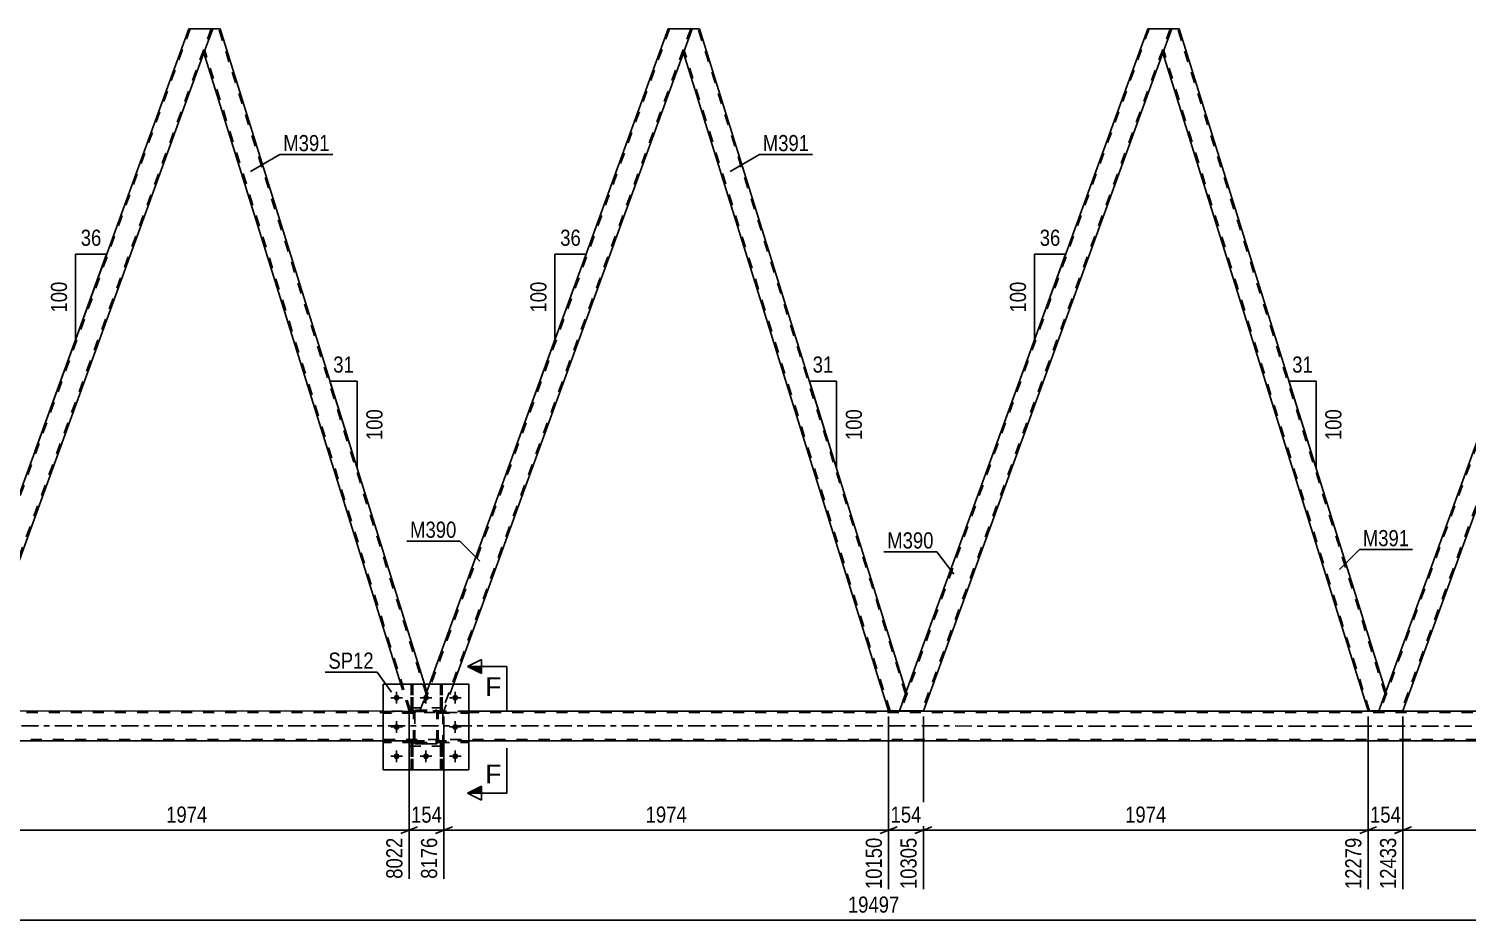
# Model space of a CAD drawing. Header units: millimetres. Extents: x 0 to 841, y 0 to 594.
# Drawn here: x 273.4 to 528.8, y 305.6 to 463.9 of the extents above; entities that cross this region are included whole.
import ezdxf

# ---------------------------------------------------------------- set-up
doc = ezdxf.new("R2010")
doc.units = ezdxf.units.MM
doc.linetypes.add('DXK_LINE_DOT2', pattern=[3.9198, 1.9599, -1.9599])
doc.linetypes.add('DXK_LINE_DOT3', pattern=[5.9187, 2.979, -0.9799, 0.9799, -0.9799])
doc.styles.add('Arial', font='arial.ttf', dxfattribs={"height": 0.2})
doc.styles.add('Arial Narrow', font='ARIALN.TTF', dxfattribs={"height": 0.2})

# ---------------------------------------------------------------- blocks, each defined once
blk = doc.blocks.new('Bolt-232924665-2335 - 2333')
at = {"color": 1, "linetype": 'Continuous'}
for p, q in [((337.72, 345.09), (338.41, 345.09)), ((338.76, 346.13), (338.76, 345.43)), ((339.8, 345.09), (339.11, 345.09)), ((342.92, 345.09), (343.61, 345.09)), ((343.96, 346.13), (343.96, 345.43)), ((345, 345.09), (344.31, 345.09)), ((348.12, 345.09), (348.81, 345.09)), ((349.16, 346.13), (349.16, 345.43)), ((350.2, 345.09), (349.51, 345.09)), ((338.76, 344.05), (338.76, 344.74)), ((343.96, 344.05), (343.96, 344.74)), ((349.16, 344.05), (349.16, 344.74)), ((337.72, 339.89), (338.41, 339.89)), ((338.76, 340.93), (338.76, 340.23)), ((339.8, 339.89), (339.11, 339.89)), ((348.12, 339.89), (348.81, 339.89)), ((349.16, 340.93), (349.16, 340.23)), ((350.2, 339.89), (349.51, 339.89)), ((338.76, 338.85), (338.76, 339.54)), ((349.16, 338.85), (349.16, 339.54)), ((337.72, 334.69), (338.41, 334.69)), ((338.76, 335.73), (338.76, 335.03)), ((339.8, 334.69), (339.11, 334.69)), ((342.92, 334.69), (343.61, 334.69)), ((343.96, 335.73), (343.96, 335.03)), ((345, 334.69), (344.31, 334.69)), ((348.12, 334.69), (348.81, 334.69)), ((349.16, 335.73), (349.16, 335.03)), ((350.2, 334.69), (349.51, 334.69)), ((338.76, 333.65), (338.76, 334.34)), ((343.96, 333.65), (343.96, 334.34)), ((349.16, 333.65), (349.16, 334.34))]:
    blk.add_line(p, q, dxfattribs=at)
blk = doc.blocks.new('Part-232924665-2465 - 2333')
at = {"color": 7, "linetype": 'DXK_LINE_DOT2'}
for p, q in [((302.1, 463.88), (258.01, 342.76)), ((305.84, 463.88), (261.76, 342.76)), ((306.1, 463.88), (304.55, 459.63)), ((258.98, 346.13), (257.76, 342.76))]:
    blk.add_line(p, q, dxfattribs=at)
at = {"color": 2, "linetype": 'Continuous'}
for p, q in [((301.84, 463.88), (258.98, 346.13)), ((301.84, 463.88), (306.1, 463.88)), ((304.55, 459.63), (262.01, 342.76)), ((261.97, 342.76), (257.76, 342.76)), ((262.01, 342.76), (261.97, 342.76))]:
    blk.add_line(p, q, dxfattribs=at)
blk = doc.blocks.new('Bolt-232924665-2401 - 2333')
at = {"linetype": 'Continuous'}
for points in [[(339.28, 345.09, -1), (338.24, 345.09, -1)], [(344.48, 345.09, -1), (343.44, 345.09, -1)], [(349.68, 345.09, -1), (348.64, 345.09, -1)], [(339.28, 339.89, -1), (338.24, 339.89, -1)], [(349.68, 339.89, -1), (348.64, 339.89, -1)], [(339.28, 334.69, -1), (338.24, 334.69, -1)], [(344.48, 334.69, -1), (343.44, 334.69, -1)], [(349.68, 334.69, -1), (348.64, 334.69, -1)]]:
    blk.add_hatch(color=1, dxfattribs=at).paths.add_polyline_path(points)
at = {"color": 1, "linetype": 'Continuous'}
for p, q in [((339.8, 345.09), (337.72, 345.09)), ((338.76, 346.13), (338.76, 344.05)), ((345, 345.09), (342.92, 345.09)), ((343.96, 346.13), (343.96, 344.05)), ((350.2, 345.09), (348.12, 345.09)), ((349.16, 346.13), (349.16, 344.05)), ((339.8, 339.89), (337.72, 339.89)), ((338.76, 340.93), (338.76, 338.85)), ((350.2, 339.89), (348.12, 339.89)), ((349.16, 340.93), (349.16, 338.85)), ((339.8, 334.69), (337.72, 334.69)), ((338.76, 335.73), (338.76, 333.65)), ((345, 334.69), (342.92, 334.69)), ((343.96, 335.73), (343.96, 333.65)), ((350.2, 334.69), (348.12, 334.69)), ((349.16, 335.73), (349.16, 333.65))]:
    blk.add_line(p, q, dxfattribs=at)
blk = doc.blocks.new('Part-232924665-2615 - 2333')
at = {"color": 7, "linetype": 'DXK_LINE_DOT2'}
for p, q in [((341.76, 342.65), (336.36, 342.65)), ((336.36, 342.65), (336.36, 342.33)), ((341.76, 342.33), (336.36, 342.33)), ((341.16, 342.33), (341.16, 342.65)), ((341.76, 342.65), (341.76, 342.33)), ((341.76, 342.33), (341.76, 342.65))]:
    blk.add_line(p, q, dxfattribs=at)
blk = doc.blocks.new('Part-232924665-2421 - 2333')
at = {"color": 7, "linetype": 'DXK_LINE_DOT2'}
for p, q in [((741.48, 342.42), (65.02, 342.52)), ((351.56, 342.72), (336.36, 342.72)), ((742.23, 337.62), (65.02, 337.72)), ((351.56, 337.44), (336.36, 337.44))]:
    blk.add_line(p, q, dxfattribs=at)
at = {"color": 2, "linetype": 'Continuous'}
for p, q in [((336.36, 342.72), (181.29, 342.74)), ((591.77, 342.68), (351.56, 342.72)), ((336.36, 337.44), (181.29, 337.46)), ((591.77, 337.4), (351.56, 337.44))]:
    blk.add_line(p, q, dxfattribs=at)
at = {"color": 7, "linetype": 'DXK_LINE_DOT3'}
blk.add_line((65.02, 340.12), (741.85, 340.02), dxfattribs=at)
blk = doc.blocks.new('Part-232924665-2357 - 2333')
at = {"color": 7, "linetype": 'DXK_LINE_DOT2'}
for p, q in [((346.52, 337.12), (346.52, 337.12)), ((346.52, 337.12), (346.52, 336.52)), ((346.52, 332.29), (346.52, 337.12)), ((346.84, 337.12), (346.52, 337.12)), ((346.52, 336.52), (346.52, 332.29)), ((346.52, 336.52), (346.84, 336.52)), ((346.84, 336.52), (346.84, 337.12)), ((346.84, 332.29), (346.84, 337.12)), ((346.84, 332.29), (346.84, 336.52)), ((346.52, 332.29), (346.84, 332.29))]:
    blk.add_line(p, q, dxfattribs=at)
blk = doc.blocks.new('Part-232924665-2486 - 2333')
at = {"color": 7, "linetype": 'DXK_LINE_DOT2'}
for p, q in [((346.96, 343.29), (340.96, 343.29)), ((340.96, 336.49), (340.96, 343.29)), ((346.96, 336.49), (346.96, 343.29)), ((346.96, 336.49), (340.96, 336.49))]:
    blk.add_line(p, q, dxfattribs=at)
blk = doc.blocks.new('Part-232924665-2358 - 2333')
at = {"color": 7, "linetype": 'DXK_LINE_DOT2'}
for p, q in [((341.32, 337.12), (341.32, 337.12)), ((341.32, 337.12), (341.32, 336.52)), ((341.32, 332.29), (341.32, 337.12)), ((341.64, 337.12), (341.32, 337.12)), ((341.32, 336.52), (341.32, 332.29)), ((341.32, 336.52), (341.64, 336.52)), ((341.64, 336.52), (341.64, 337.12)), ((341.64, 332.29), (341.64, 337.12)), ((341.64, 332.29), (341.64, 336.52)), ((341.32, 332.29), (341.64, 332.29))]:
    blk.add_line(p, q, dxfattribs=at)
blk = doc.blocks.new('Part-232924665-2370 - 2333')
at = {"color": 7, "linetype": 'DXK_LINE_DOT2'}
for p, q in [((472.36, 463.88), (428.28, 342.76)), ((476.11, 463.88), (432.03, 342.76)), ((476.37, 463.88), (474.82, 459.63)), ((429.25, 346.13), (428.02, 342.76))]:
    blk.add_line(p, q, dxfattribs=at)
at = {"color": 2, "linetype": 'Continuous'}
for p, q in [((472.11, 463.88), (429.25, 346.13)), ((472.11, 463.88), (476.37, 463.88)), ((474.82, 459.63), (432.28, 342.76)), ((432.24, 342.76), (428.02, 342.76)), ((432.28, 342.76), (432.24, 342.76))]:
    blk.add_line(p, q, dxfattribs=at)
blk = doc.blocks.new('Part-232924665-2375 - 2333')
at = {"color": 2, "linetype": 'Continuous'}
for p, q in [((476.37, 463.88), (474.82, 459.63)), ((477.68, 463.88), (476.37, 463.88)), ((514.39, 346.13), (477.68, 463.88)), ((474.82, 459.63), (511.25, 342.76)), ((513.16, 342.76), (514.12, 345.39)), ((514.31, 345.92), (514.12, 345.39)), ((514.39, 346.13), (514.31, 345.92)), ((513.16, 342.76), (511.25, 342.76))]:
    blk.add_line(p, q, dxfattribs=at)
at = {"color": 7, "linetype": 'DXK_LINE_DOT2'}
for p, q in [((514.25, 345.76), (477.43, 463.88)), ((511.5, 342.76), (474.95, 460.01)), ((514.22, 345.67), (514.12, 345.39)), ((514.31, 345.92), (514.25, 345.76))]:
    blk.add_line(p, q, dxfattribs=at)
blk = doc.blocks.new('Part-232924665-2455 - 2333')
at = {"color": 7, "linetype": 'DXK_LINE_DOT2'}
for p, q in [((387.23, 463.88), (343.15, 342.76)), ((390.98, 463.88), (346.89, 342.76)), ((391.23, 463.88), (389.68, 459.63)), ((344.61, 347.49), (342.89, 342.76)), ((348.87, 347.49), (347.15, 342.76)), ((347.15, 342.76), (342.89, 342.76))]:
    blk.add_line(p, q, dxfattribs=at)
at = {"color": 2, "linetype": 'Continuous'}
for p, q in [((386.97, 463.88), (344.61, 347.49)), ((386.97, 463.88), (391.23, 463.88)), ((389.68, 459.63), (348.87, 347.49))]:
    blk.add_line(p, q, dxfattribs=at)
blk = doc.blocks.new('Part-232924665-2577 - 2333')
at = {"color": 7, "linetype": 'DXK_LINE_DOT2'}
for p, q in [((336.36, 342.33), (336.36, 342.65)), ((336.36, 342.65), (341.76, 342.65)), ((341.76, 342.33), (336.36, 342.33)), ((341.16, 342.33), (341.16, 342.65)), ((341.16, 342.65), (341.76, 342.65)), ((341.16, 342.33), (341.76, 342.33)), ((341.76, 342.33), (341.76, 342.65)), ((341.76, 342.65), (341.76, 342.33))]:
    blk.add_line(p, q, dxfattribs=at)
blk = doc.blocks.new('Part-232924665-2506 - 2333')
at = {"color": 7, "linetype": 'DXK_LINE_DOT2'}
for p, q in [((557.5, 463.88), (513.41, 342.76)), ((561.24, 463.88), (517.16, 342.76)), ((561.5, 463.88), (559.95, 459.63)), ((514.39, 346.13), (513.16, 342.76))]:
    blk.add_line(p, q, dxfattribs=at)
at = {"color": 2, "linetype": 'Continuous'}
for p, q in [((557.24, 463.88), (514.39, 346.13)), ((557.24, 463.88), (561.5, 463.88)), ((559.95, 459.63), (517.42, 342.76)), ((517.38, 342.76), (513.16, 342.76)), ((517.42, 342.76), (517.38, 342.76))]:
    blk.add_line(p, q, dxfattribs=at)
blk = doc.blocks.new('Part-232924665-2450 - 2333')
at = {"color": 2, "linetype": 'Continuous'}
for p, q in [((391.23, 463.88), (389.68, 459.63)), ((392.55, 463.88), (391.23, 463.88)), ((429.25, 346.13), (392.55, 463.88)), ((389.68, 459.63), (426.11, 342.76)), ((428.02, 342.76), (428.98, 345.39)), ((429.17, 345.92), (428.98, 345.39)), ((429.25, 346.13), (429.17, 345.92)), ((428.02, 342.76), (426.11, 342.76))]:
    blk.add_line(p, q, dxfattribs=at)
at = {"color": 7, "linetype": 'DXK_LINE_DOT2'}
for p, q in [((429.12, 345.76), (392.3, 463.88)), ((426.36, 342.76), (389.82, 460.01)), ((429.08, 345.67), (428.98, 345.39)), ((429.17, 345.92), (429.12, 345.76))]:
    blk.add_line(p, q, dxfattribs=at)
blk = doc.blocks.new('Part-232924665-2460 - 2333')
at = {"color": 2, "linetype": 'Continuous'}
for p, q in [((306.1, 463.88), (304.55, 459.63)), ((307.42, 463.88), (306.1, 463.88)), ((343.7, 347.49), (307.42, 463.88)), ((339.51, 347.49), (304.55, 459.63))]:
    blk.add_line(p, q, dxfattribs=at)
at = {"color": 7, "linetype": 'DXK_LINE_DOT2'}
for p, q in [((343.98, 345.76), (307.16, 463.88)), ((341.23, 342.76), (304.69, 460.01)), ((340.98, 342.76), (339.51, 347.49)), ((344.12, 346.13), (343.7, 347.49)), ((342.89, 342.76), (344.12, 346.13)), ((340.98, 342.76), (342.89, 342.76))]:
    blk.add_line(p, q, dxfattribs=at)
blk = doc.blocks.new('Part-232924665-2621 - 2333')
at = {"color": 2, "linetype": 'Continuous'}
blk.add_line((346.52, 347.49), (346.84, 347.49), dxfattribs=at)
at = {"color": 7, "linetype": 'DXK_LINE_DOT2'}
for p, q in [((346.52, 343.24), (346.52, 347.49)), ((346.52, 347.49), (346.52, 342.64)), ((346.84, 347.49), (346.84, 343.24)), ((346.84, 347.49), (346.84, 342.64)), ((346.52, 342.64), (346.52, 343.24)), ((346.52, 343.24), (346.84, 343.24)), ((346.52, 342.64), (346.52, 342.64)), ((346.52, 342.64), (346.84, 342.64)), ((346.84, 343.24), (346.84, 342.64))]:
    blk.add_line(p, q, dxfattribs=at)
blk = doc.blocks.new('Part-232924665-2553 - 2333')
at = {"color": 2, "linetype": 'Continuous'}
for p, q in [((351.56, 347.49), (336.36, 347.49)), ((336.36, 347.49), (336.36, 332.29)), ((351.56, 347.49), (351.56, 332.29)), ((351.56, 332.29), (336.36, 332.29))]:
    blk.add_line(p, q, dxfattribs=at)
blk = doc.blocks.new('Part-232924665-2554 - 2333')
at = {"color": 7, "linetype": 'DXK_LINE_DOT2'}
for p, q in [((336.36, 347.49), (351.56, 347.49)), ((336.36, 347.49), (336.36, 332.29)), ((351.56, 347.49), (351.56, 332.29)), ((336.36, 332.29), (351.56, 332.29))]:
    blk.add_line(p, q, dxfattribs=at)
blk = doc.blocks.new('Part-232924665-2555 - 2333')
at = {"color": 7, "linetype": 'DXK_LINE_DOT2'}
for p, q in [((341.76, 342.41), (341.8, 342.59)), ((341.8, 342.59), (341.76, 342.41)), ((341.76, 337.37), (341.76, 342.41)), ((341.76, 342.41), (341.76, 342.41)), ((341.76, 337.37), (341.76, 342.41)), ((342, 342.41), (342.02, 342.5)), ((342.02, 342.5), (342, 342.41)), ((342, 337.37), (342, 342.41)), ((342, 342.41), (342, 342.41)), ((342, 342.41), (342, 337.37)), ((342.02, 342.5), (342.07, 342.58)), ((342.07, 342.58), (342.02, 342.5)), ((342.06, 342.85), (342.24, 342.89)), ((342.24, 342.89), (342.06, 342.85)), ((342.07, 342.58), (342.15, 342.63)), ((342.15, 342.63), (342.07, 342.58)), ((342.15, 342.63), (342.24, 342.65)), ((342.24, 342.65), (342.15, 342.63)), ((342.24, 342.89), (345.68, 342.89)), ((342.24, 342.89), (342.24, 342.89)), ((342.24, 342.89), (345.68, 342.89)), ((342.24, 342.65), (345.68, 342.65)), ((342.24, 342.65), (342.24, 342.65)), ((342.24, 342.65), (345.68, 342.65)), ((345.68, 342.89), (345.68, 342.89)), ((345.68, 342.89), (345.87, 342.85)), ((345.87, 342.85), (345.68, 342.89)), ((345.68, 342.65), (345.68, 342.65)), ((345.68, 342.65), (345.77, 342.63)), ((345.77, 342.63), (345.85, 342.58)), ((345.85, 342.58), (345.9, 342.5)), ((345.9, 342.5), (345.85, 342.58)), ((345.9, 342.5), (345.92, 342.41)), ((345.92, 342.41), (345.9, 342.5)), ((345.92, 337.37), (345.92, 342.41)), ((345.92, 342.41), (345.92, 342.41)), ((345.92, 337.37), (345.92, 342.41)), ((346.13, 342.59), (346.16, 342.41)), ((346.16, 342.41), (346.13, 342.59)), ((346.16, 337.37), (346.16, 342.41)), ((346.16, 342.41), (346.16, 342.41)), ((346.16, 337.37), (346.16, 342.41)), ((341.76, 337.37), (341.76, 337.37)), ((341.8, 337.18), (341.76, 337.37)), ((341.76, 337.37), (341.8, 337.18)), ((342, 337.37), (342, 337.37)), ((342.02, 337.28), (342, 337.37)), ((342, 337.37), (342.02, 337.28)), ((342.07, 337.2), (342.02, 337.28)), ((342.02, 337.28), (342.07, 337.2)), ((342.15, 337.15), (342.07, 337.2)), ((342.24, 337.13), (342.15, 337.15)), ((345.77, 337.15), (345.68, 337.13)), ((345.68, 337.13), (345.77, 337.15)), ((345.85, 337.2), (345.77, 337.15)), ((345.77, 337.15), (345.85, 337.2)), ((345.9, 337.28), (345.85, 337.2)), ((345.85, 337.2), (345.9, 337.28)), ((345.92, 337.37), (345.9, 337.28)), ((345.9, 337.28), (345.92, 337.37)), ((345.92, 337.37), (345.92, 337.37)), ((346.16, 337.37), (346.13, 337.18)), ((346.13, 337.18), (346.16, 337.37)), ((346.16, 337.37), (346.16, 337.37)), ((342.24, 336.89), (342.06, 336.92)), ((342.06, 336.92), (342.24, 336.89)), ((342.24, 337.13), (345.68, 337.13)), ((342.24, 337.13), (342.24, 337.13)), ((342.24, 337.13), (345.68, 337.13)), ((342.24, 336.89), (345.68, 336.89)), ((342.24, 336.89), (342.24, 336.89)), ((345.68, 336.89), (342.24, 336.89)), ((345.68, 337.13), (345.68, 337.13)), ((345.87, 336.92), (345.68, 336.89)), ((345.68, 336.89), (345.87, 336.92)), ((345.68, 336.89), (345.68, 336.89))]:
    blk.add_line(p, q, dxfattribs=at)
at = {"color": 7, "linetype": 'DXK_LINE_DOT3'}
blk.add_line((343.96, 339.89), (343.96, 339.89), dxfattribs=at)
at = {"color": 7, "linetype": 'DXK_LINE_DOT2'}
for centre, start, end in [((342.24, 342.41), 112.5, 157.5), ((342.24, 342.41), 112.5, 157.5), ((345.68, 342.41), 22.5, 67.5), ((345.68, 342.41), 22.5, 67.5), ((342.24, 337.37), 202.5, 247.5), ((342.24, 337.37), 202.5, 247.5), ((345.68, 337.37), 292.5, 337.5), ((345.68, 337.37), 292.5, 337.5)]:
    blk.add_arc(centre, 0.48, start, end, dxfattribs=at)
blk = doc.blocks.new('Part-232924665-2556 - 2333')
at = {"color": 7, "linetype": 'DXK_LINE_DOT2'}
for p, q in [((346.96, 343.29), (340.96, 343.29)), ((340.96, 336.49), (340.96, 343.29)), ((346.96, 336.49), (346.96, 343.29)), ((346.96, 336.49), (340.96, 336.49))]:
    blk.add_line(p, q, dxfattribs=at)
blk = doc.blocks.new('Part-232924665-2574 - 2333')
at = {"color": 7, "linetype": 'DXK_LINE_DOT2'}
for p, q in [((341.76, 342.41), (341.8, 342.59)), ((341.8, 342.59), (341.76, 342.41)), ((341.76, 337.37), (341.76, 342.41)), ((341.76, 342.41), (341.76, 342.41)), ((341.76, 337.37), (341.76, 342.41)), ((342, 342.41), (342.02, 342.5)), ((342.02, 342.5), (342, 342.41)), ((342, 337.37), (342, 342.41)), ((342, 342.41), (342, 342.41)), ((342, 342.41), (342, 337.37)), ((342.02, 342.5), (342.07, 342.58)), ((342.07, 342.58), (342.02, 342.5)), ((342.06, 342.85), (342.24, 342.89)), ((342.24, 342.89), (342.06, 342.85)), ((342.07, 342.58), (342.15, 342.63)), ((342.15, 342.63), (342.07, 342.58)), ((342.15, 342.63), (342.24, 342.65)), ((342.24, 342.65), (342.15, 342.63)), ((342.24, 342.89), (345.68, 342.89)), ((342.24, 342.89), (342.24, 342.89)), ((342.24, 342.89), (345.68, 342.89)), ((342.24, 342.65), (345.68, 342.65)), ((342.24, 342.65), (342.24, 342.65)), ((342.24, 342.65), (345.68, 342.65)), ((345.68, 342.89), (345.68, 342.89)), ((345.68, 342.89), (345.87, 342.85)), ((345.87, 342.85), (345.68, 342.89)), ((345.68, 342.65), (345.68, 342.65)), ((345.68, 342.65), (345.77, 342.63)), ((345.77, 342.63), (345.85, 342.58)), ((345.85, 342.58), (345.9, 342.5)), ((345.9, 342.5), (345.85, 342.58)), ((345.9, 342.5), (345.92, 342.41)), ((345.92, 342.41), (345.9, 342.5)), ((345.92, 337.37), (345.92, 342.41)), ((345.92, 342.41), (345.92, 342.41)), ((345.92, 337.37), (345.92, 342.41)), ((346.13, 342.59), (346.16, 342.41)), ((346.16, 342.41), (346.13, 342.59)), ((346.16, 337.37), (346.16, 342.41)), ((346.16, 342.41), (346.16, 342.41)), ((346.16, 337.37), (346.16, 342.41)), ((341.76, 337.37), (341.76, 337.37)), ((341.8, 337.18), (341.76, 337.37)), ((341.76, 337.37), (341.8, 337.18)), ((342, 337.37), (342, 337.37)), ((342.02, 337.28), (342, 337.37)), ((342, 337.37), (342.02, 337.28)), ((342.07, 337.2), (342.02, 337.28)), ((342.02, 337.28), (342.07, 337.2)), ((342.15, 337.15), (342.07, 337.2)), ((342.24, 337.13), (342.15, 337.15)), ((345.77, 337.15), (345.68, 337.13)), ((345.68, 337.13), (345.77, 337.15)), ((345.85, 337.2), (345.77, 337.15)), ((345.77, 337.15), (345.85, 337.2)), ((345.9, 337.28), (345.85, 337.2)), ((345.85, 337.2), (345.9, 337.28)), ((345.92, 337.37), (345.9, 337.28)), ((345.9, 337.28), (345.92, 337.37)), ((345.92, 337.37), (345.92, 337.37)), ((346.16, 337.37), (346.13, 337.18)), ((346.13, 337.18), (346.16, 337.37)), ((346.16, 337.37), (346.16, 337.37)), ((342.24, 336.89), (342.06, 336.92)), ((342.06, 336.92), (342.24, 336.89)), ((342.24, 337.13), (345.68, 337.13)), ((342.24, 337.13), (342.24, 337.13)), ((342.24, 337.13), (345.68, 337.13)), ((342.24, 336.89), (345.68, 336.89)), ((342.24, 336.89), (342.24, 336.89)), ((345.68, 336.89), (342.24, 336.89)), ((345.68, 337.13), (345.68, 337.13)), ((345.87, 336.92), (345.68, 336.89)), ((345.68, 336.89), (345.87, 336.92)), ((345.68, 336.89), (345.68, 336.89))]:
    blk.add_line(p, q, dxfattribs=at)
at = {"color": 7, "linetype": 'DXK_LINE_DOT3'}
blk.add_line((343.96, 339.89), (343.96, 339.89), dxfattribs=at)
at = {"color": 7, "linetype": 'DXK_LINE_DOT2'}
for centre, start, end in [((342.24, 342.41), 112.5, 157.5), ((342.24, 342.41), 112.5, 157.5), ((345.68, 342.41), 22.5, 67.5), ((345.68, 342.41), 22.5, 67.5), ((342.24, 337.37), 202.5, 247.5), ((342.24, 337.37), 202.5, 247.5), ((345.68, 337.37), 292.5, 337.5), ((345.68, 337.37), 292.5, 337.5)]:
    blk.add_arc(centre, 0.48, start, end, dxfattribs=at)
blk = doc.blocks.new('Part-232924665-2578 - 2333')
at = {"color": 7, "linetype": 'DXK_LINE_DOT2'}
for p, q in [((336.36, 337.13), (336.36, 337.45)), ((336.36, 337.45), (341.76, 337.45)), ((341.16, 337.13), (341.16, 337.45)), ((341.16, 337.45), (341.76, 337.45)), ((341.76, 337.13), (341.76, 337.45)), ((341.76, 337.45), (341.76, 337.13)), ((341.76, 337.13), (336.36, 337.13)), ((341.16, 337.13), (341.76, 337.13))]:
    blk.add_line(p, q, dxfattribs=at)
blk = doc.blocks.new('Part-232924665-2581 - 2333')
at = {"color": 7, "linetype": 'DXK_LINE_DOT2'}
for p, q in [((346.84, 347.49), (346.52, 347.49)), ((346.52, 347.49), (346.52, 343.24)), ((346.52, 347.49), (346.52, 342.64)), ((346.84, 343.24), (346.84, 347.49)), ((346.84, 347.49), (346.84, 342.64)), ((346.84, 343.24), (346.52, 343.24)), ((346.52, 343.24), (346.52, 342.64)), ((346.84, 342.64), (346.52, 342.64)), ((346.84, 342.64), (346.84, 343.24)), ((346.84, 342.64), (346.84, 342.64))]:
    blk.add_line(p, q, dxfattribs=at)
blk = doc.blocks.new('Part-232924665-2591 - 2333')
at = {"color": 7, "linetype": 'DXK_LINE_DOT2'}
for p, q in [((346.16, 342.33), (346.16, 342.65)), ((351.56, 342.65), (346.16, 342.65)), ((346.16, 342.65), (346.16, 342.33)), ((346.76, 342.33), (346.16, 342.33)), ((346.16, 342.33), (351.56, 342.33)), ((346.76, 342.33), (346.76, 342.65)), ((351.56, 342.65), (351.56, 342.33))]:
    blk.add_line(p, q, dxfattribs=at)
blk = doc.blocks.new('Part-232924665-2594 - 2333')
at = {"color": 7, "linetype": 'DXK_LINE_DOT2'}
for p, q in [((341.64, 337.12), (341.32, 337.12)), ((341.32, 336.52), (341.32, 337.12)), ((341.32, 332.29), (341.32, 337.12)), ((341.64, 336.52), (341.32, 336.52)), ((341.32, 332.29), (341.32, 336.52)), ((341.64, 337.12), (341.64, 337.12)), ((341.64, 337.12), (341.64, 336.52)), ((341.64, 332.29), (341.64, 337.12)), ((341.64, 336.52), (341.64, 332.29)), ((341.64, 332.29), (341.32, 332.29))]:
    blk.add_line(p, q, dxfattribs=at)
blk = doc.blocks.new('Part-232924665-2597 - 2333')
at = {"color": 7, "linetype": 'DXK_LINE_DOT2'}
for p, q in [((351.56, 342.65), (346.16, 342.65)), ((346.16, 342.65), (346.16, 342.33)), ((346.16, 342.33), (346.16, 342.65)), ((346.16, 342.33), (351.56, 342.33)), ((346.76, 342.33), (346.76, 342.65)), ((351.56, 342.65), (351.56, 342.33))]:
    blk.add_line(p, q, dxfattribs=at)
blk = doc.blocks.new('Part-232924665-2600 - 2333')
at = {"color": 7, "linetype": 'DXK_LINE_DOT2'}
for p, q in [((351.56, 337.45), (346.16, 337.45)), ((346.16, 337.45), (346.16, 337.13)), ((346.16, 337.13), (346.16, 337.45)), ((346.76, 337.13), (346.76, 337.45)), ((351.56, 337.45), (351.56, 337.13)), ((346.16, 337.13), (351.56, 337.13))]:
    blk.add_line(p, q, dxfattribs=at)
blk = doc.blocks.new('Part-232924665-2605 - 2333')
at = {"color": 7, "linetype": 'DXK_LINE_DOT2'}
for p, q in [((341.64, 347.49), (341.32, 347.49)), ((341.32, 347.49), (341.32, 343.24)), ((341.32, 347.49), (341.32, 342.64)), ((341.64, 343.24), (341.64, 347.49)), ((341.64, 347.49), (341.64, 342.64)), ((341.64, 343.24), (341.32, 343.24)), ((341.32, 343.24), (341.32, 342.64)), ((341.64, 342.64), (341.32, 342.64)), ((341.64, 342.64), (341.64, 343.24)), ((341.64, 342.64), (341.64, 342.64))]:
    blk.add_line(p, q, dxfattribs=at)
blk = doc.blocks.new('Part-232924665-2612 - 2333')
at = {"color": 7, "linetype": 'DXK_LINE_DOT2'}
for p, q in [((346.16, 337.13), (346.16, 337.45)), ((346.76, 337.45), (346.16, 337.45)), ((346.16, 337.45), (346.16, 337.13)), ((351.56, 337.45), (346.16, 337.45)), ((346.76, 337.13), (346.76, 337.45)), ((351.56, 337.13), (351.56, 337.45)), ((346.76, 337.13), (346.16, 337.13)), ((346.16, 337.13), (351.56, 337.13))]:
    blk.add_line(p, q, dxfattribs=at)
blk = doc.blocks.new('Part-232924665-2618 - 2333')
at = {"color": 7, "linetype": 'DXK_LINE_DOT2'}
for p, q in [((341.76, 337.45), (336.36, 337.45)), ((336.36, 337.45), (336.36, 337.13)), ((341.16, 337.13), (341.16, 337.45)), ((341.76, 337.45), (341.76, 337.13)), ((341.76, 337.13), (341.76, 337.45)), ((341.76, 337.13), (336.36, 337.13))]:
    blk.add_line(p, q, dxfattribs=at)
blk = doc.blocks.new('Part-232924665-2624 - 2333')
at = {"color": 2, "linetype": 'Continuous'}
blk.add_line((341.32, 347.49), (341.64, 347.49), dxfattribs=at)
at = {"color": 7, "linetype": 'DXK_LINE_DOT2'}
for p, q in [((341.32, 343.24), (341.32, 347.49)), ((341.32, 347.49), (341.32, 342.64)), ((341.64, 347.49), (341.64, 343.24)), ((341.64, 347.49), (341.64, 342.64)), ((341.32, 342.64), (341.32, 343.24)), ((341.32, 343.24), (341.64, 343.24)), ((341.32, 342.64), (341.32, 342.64)), ((341.32, 342.64), (341.64, 342.64)), ((341.64, 343.24), (341.64, 342.64))]:
    blk.add_line(p, q, dxfattribs=at)
blk = doc.blocks.new('Part-232924665-2627 - 2333')
at = {"color": 7, "linetype": 'DXK_LINE_DOT2'}
for p, q in [((346.84, 337.12), (346.52, 337.12)), ((346.52, 336.52), (346.52, 337.12)), ((346.52, 332.29), (346.52, 337.12)), ((346.84, 336.52), (346.52, 336.52)), ((346.52, 332.29), (346.52, 336.52)), ((346.84, 337.12), (346.84, 337.12)), ((346.84, 337.12), (346.84, 336.52)), ((346.84, 332.29), (346.84, 337.12)), ((346.84, 336.52), (346.84, 332.29)), ((346.84, 332.29), (346.52, 332.29))]:
    blk.add_line(p, q, dxfattribs=at)
blk = doc.blocks.new('AngleDimension-232924665-16955 - 2333')
at = {"color": 7, "linetype": 'Continuous'}
for p, q in [((366.86, 423.84), (372.4, 423.84)), ((366.86, 408.62), (372.4, 423.84)), ((366.86, 408.62), (366.86, 423.84)), ((359.65, 388.82), (366.86, 408.62))]:
    blk.add_line(p, q, dxfattribs=at)
at = {"color": 0}
for points in [[(372.06, 424.74), (372.06, 428.94), (367.2, 428.94), (367.2, 424.74)], [(365.96, 419.57), (361.76, 419.57), (361.76, 412.89), (365.96, 412.89)]]:
    blk.add_wipeout(points, dxfattribs=at)
at = {"color": 3, "style": 'Arial Narrow'}
blk.add_text('36', height=2.863, dxfattribs=at).set_placement((367.8, 425.34))
blk.add_text('100', height=2.863, rotation=90.0002, dxfattribs=at).set_placement((365.36, 413.49))
blk = doc.blocks.new('AngleDimension-232924665-17039 - 2333')
at = {"color": 7, "linetype": 'Continuous'}
for p, q in [((329.9, 391.75), (326.92, 401.32)), ((331.74, 401.32), (326.92, 401.32)), ((331.74, 385.85), (326.92, 401.32)), ((331.74, 385.85), (331.74, 401.32))]:
    blk.add_line(p, q, dxfattribs=at)
at = {"color": 0}
for points in [[(331.76, 402.22), (331.76, 406.42), (326.9, 406.42), (326.9, 402.22)], [(336.84, 396.92), (332.64, 396.92), (332.64, 390.24), (336.84, 390.24)]]:
    blk.add_wipeout(points, dxfattribs=at)
at = {"color": 3, "style": 'Arial Narrow'}
blk.add_text('31', height=2.863, dxfattribs=at).set_placement((327.5, 402.82))
blk.add_text('100', height=2.863, rotation=90.0002, dxfattribs=at).set_placement((336.24, 390.84))
blk = doc.blocks.new('StraightDimension-232924665-15867 - 2333')
at = {"color": 7, "linetype": 'Continuous'}
for p, q in [((511.25, 341.76), (511.25, 311.1)), ((517.42, 341.76), (517.42, 311.1)), ((509.75, 320.95), (512.75, 322.15)), ((518.92, 322.15), (515.92, 320.95)), ((511.25, 321.55), (517.42, 321.55))]:
    blk.add_line(p, q, dxfattribs=at)
at = {"color": 0}
blk.add_wipeout([(517.67, 322.3), (517.67, 326.5), (510.99, 326.5), (510.99, 322.3)], dxfattribs=at)
at = {"color": 0, "linetype": 'Continuous'}
blk.add_wipeout([(516.82, 320.85), (512.62, 320.85), (512.62, 310.5), (516.82, 310.5)], dxfattribs=at)
at = {"color": 3, "style": 'Arial Narrow'}
blk.add_text('154', height=2.863, dxfattribs=at).set_placement((511.59, 322.9))
at = {"color": 3, "linetype": 'Continuous', "style": 'Arial Narrow'}
blk.add_text('12433', height=2.863, rotation=90.0002, dxfattribs=at).set_placement((516.22, 311.1))
blk = doc.blocks.new('AngleDimension-232924665-16941 - 2333')
at = {"color": 7, "linetype": 'Continuous'}
for p, q in [((281.73, 423.84), (287.27, 423.84)), ((281.73, 408.62), (287.27, 423.84)), ((281.73, 408.62), (281.73, 423.84)), ((274.52, 388.82), (281.73, 408.62))]:
    blk.add_line(p, q, dxfattribs=at)
at = {"color": 0}
for points in [[(286.93, 424.74), (286.93, 428.94), (282.07, 428.94), (282.07, 424.74)], [(280.83, 419.57), (276.63, 419.57), (276.63, 412.89), (280.83, 412.89)]]:
    blk.add_wipeout(points, dxfattribs=at)
at = {"color": 3, "style": 'Arial Narrow'}
blk.add_text('36', height=2.863, dxfattribs=at).set_placement((282.67, 425.34))
blk.add_text('100', height=2.863, rotation=90.0002, dxfattribs=at).set_placement((280.23, 413.49))
blk = doc.blocks.new('StraightDimension-232924665-15871 - 2333')
at = {"color": 7, "linetype": 'Continuous'}
for p, q in [((340.98, 341.76), (340.98, 312.93)), ((347.15, 341.76), (347.15, 312.93)), ((339.48, 320.95), (342.48, 322.15)), ((348.65, 322.15), (345.65, 320.95)), ((340.98, 321.55), (347.15, 321.55))]:
    blk.add_line(p, q, dxfattribs=at)
at = {"color": 0}
blk.add_wipeout([(347.4, 322.3), (347.4, 326.5), (340.72, 326.5), (340.72, 322.3)], dxfattribs=at)
at = {"color": 0, "linetype": 'Continuous'}
blk.add_wipeout([(346.55, 320.85), (342.35, 320.85), (342.35, 312.33), (346.55, 312.33)], dxfattribs=at)
at = {"color": 3, "style": 'Arial Narrow'}
blk.add_text('154', height=2.863, dxfattribs=at).set_placement((341.32, 322.9))
at = {"color": 3, "linetype": 'Continuous', "style": 'Arial Narrow'}
blk.add_text('8176', height=2.863, rotation=90.0002, dxfattribs=at).set_placement((345.95, 312.93))
blk = doc.blocks.new('AngleDimension-232924665-17067 - 2333')
at = {"color": 7, "linetype": 'Continuous'}
for p, q in [((500.17, 391.75), (497.19, 401.32)), ((502.01, 401.32), (497.19, 401.32)), ((502.01, 385.85), (497.19, 401.32)), ((502.01, 385.85), (502.01, 401.32))]:
    blk.add_line(p, q, dxfattribs=at)
at = {"color": 0}
for points in [[(502.02, 402.22), (502.02, 406.42), (497.17, 406.42), (497.17, 402.22)], [(507.11, 396.92), (502.91, 396.92), (502.91, 390.24), (507.11, 390.24)]]:
    blk.add_wipeout(points, dxfattribs=at)
at = {"color": 3, "style": 'Arial Narrow'}
blk.add_text('31', height=2.863, dxfattribs=at).set_placement((497.77, 402.82))
blk.add_text('100', height=2.863, rotation=90.0002, dxfattribs=at).set_placement((506.51, 390.84))
blk = doc.blocks.new('StraightDimension-232924665-15851 - 2333')
at = {"color": 7, "linetype": 'Continuous'}
blk.add_line((49.08, 305.57), (797.83, 305.57), dxfattribs=at)
at = {"color": 0}
blk.add_wipeout([(428.63, 306.32), (428.63, 310.52), (418.28, 310.52), (418.28, 306.32)], dxfattribs=at)
at = {"color": 3, "style": 'Arial Narrow'}
blk.add_text('19497', height=2.863, dxfattribs=at).set_placement((418.88, 306.92))
blk = doc.blocks.new('StraightDimension-232924665-15866 - 2333')
at = {"color": 7, "linetype": 'Continuous'}
for p, q in [((517.42, 341.76), (517.42, 311.1)), ((596.38, 341.76), (596.38, 311.1)), ((518.92, 322.15), (515.92, 320.95)), ((594.88, 320.95), (597.88, 322.15)), ((517.42, 321.55), (596.38, 321.55))]:
    blk.add_line(p, q, dxfattribs=at)
at = {"color": 0}
blk.add_wipeout([(561.15, 322.3), (561.15, 326.5), (552.64, 326.5), (552.64, 322.3)], dxfattribs=at)
at = {"color": 0, "linetype": 'Continuous'}
blk.add_wipeout([(595.78, 320.85), (591.58, 320.85), (591.58, 310.5), (595.78, 310.5)], dxfattribs=at)
at = {"color": 3, "style": 'Arial Narrow'}
blk.add_text('1974', height=2.863, dxfattribs=at).set_placement((553.24, 322.9))
at = {"color": 3, "linetype": 'Continuous', "style": 'Arial Narrow'}
blk.add_text('14407', height=2.863, rotation=90.0002, dxfattribs=at).set_placement((595.18, 311.1))
blk = doc.blocks.new('StraightDimension-232924665-15868 - 2333')
at = {"color": 7, "linetype": 'Continuous'}
for p, q in [((432.28, 341.76), (432.28, 311.1)), ((511.25, 341.76), (511.25, 311.1)), ((433.78, 322.15), (430.78, 320.95)), ((509.75, 320.95), (512.75, 322.15)), ((432.28, 321.55), (511.25, 321.55))]:
    blk.add_line(p, q, dxfattribs=at)
at = {"color": 0}
blk.add_wipeout([(476.02, 322.3), (476.02, 326.5), (467.51, 326.5), (467.51, 322.3)], dxfattribs=at)
at = {"color": 0, "linetype": 'Continuous'}
blk.add_wipeout([(510.65, 320.85), (506.45, 320.85), (506.45, 310.5), (510.65, 310.5)], dxfattribs=at)
at = {"color": 3, "style": 'Arial Narrow'}
blk.add_text('1974', height=2.863, dxfattribs=at).set_placement((468.11, 322.9))
at = {"color": 3, "linetype": 'Continuous', "style": 'Arial Narrow'}
blk.add_text('12279', height=2.863, rotation=90.0002, dxfattribs=at).set_placement((510.05, 311.1))
blk = doc.blocks.new('StraightDimension-232924665-15869 - 2333')
at = {"color": 7, "linetype": 'Continuous'}
for p, q in [((426.11, 341.76), (426.11, 311.1)), ((432.28, 341.76), (432.28, 311.1)), ((424.61, 320.95), (427.61, 322.15)), ((433.78, 322.15), (430.78, 320.95)), ((426.11, 321.55), (432.28, 321.55))]:
    blk.add_line(p, q, dxfattribs=at)
at = {"color": 0}
blk.add_wipeout([(432.54, 322.3), (432.54, 326.5), (425.85, 326.5), (425.85, 322.3)], dxfattribs=at)
at = {"color": 0, "linetype": 'Continuous'}
blk.add_wipeout([(431.68, 320.85), (427.48, 320.85), (427.48, 310.5), (431.68, 310.5)], dxfattribs=at)
at = {"color": 3, "style": 'Arial Narrow'}
blk.add_text('154', height=2.863, dxfattribs=at).set_placement((426.45, 322.9))
at = {"color": 3, "linetype": 'Continuous', "style": 'Arial Narrow'}
blk.add_text('10305', height=2.863, rotation=90.0002, dxfattribs=at).set_placement((431.08, 311.1))
blk = doc.blocks.new('StraightDimension-232924665-15870 - 2333')
at = {"color": 7, "linetype": 'Continuous'}
for p, q in [((347.15, 341.76), (347.15, 312.93)), ((426.11, 341.76), (426.11, 311.1)), ((348.65, 322.15), (345.65, 320.95)), ((424.61, 320.95), (427.61, 322.15)), ((347.15, 321.55), (426.11, 321.55))]:
    blk.add_line(p, q, dxfattribs=at)
at = {"color": 0}
blk.add_wipeout([(390.89, 322.3), (390.89, 326.5), (382.37, 326.5), (382.37, 322.3)], dxfattribs=at)
at = {"color": 0, "linetype": 'Continuous'}
blk.add_wipeout([(425.51, 320.85), (421.31, 320.85), (421.31, 310.5), (425.51, 310.5)], dxfattribs=at)
at = {"color": 3, "style": 'Arial Narrow'}
blk.add_text('1974', height=2.863, dxfattribs=at).set_placement((382.97, 322.9))
at = {"color": 3, "linetype": 'Continuous', "style": 'Arial Narrow'}
blk.add_text('10150', height=2.863, rotation=90.0002, dxfattribs=at).set_placement((424.91, 311.1))
blk = doc.blocks.new('StraightDimension-232924665-15872 - 2333')
at = {"color": 7, "linetype": 'Continuous'}
for p, q in [((262.01, 341.76), (262.01, 312.93)), ((340.98, 341.76), (340.98, 312.93)), ((263.51, 322.15), (260.51, 320.95)), ((339.48, 320.95), (342.48, 322.15)), ((262.01, 321.55), (340.98, 321.55))]:
    blk.add_line(p, q, dxfattribs=at)
at = {"color": 0}
blk.add_wipeout([(305.75, 322.3), (305.75, 326.5), (297.24, 326.5), (297.24, 322.3)], dxfattribs=at)
at = {"color": 0, "linetype": 'Continuous'}
blk.add_wipeout([(340.38, 320.85), (336.18, 320.85), (336.18, 312.33), (340.38, 312.33)], dxfattribs=at)
at = {"color": 3, "style": 'Arial Narrow'}
blk.add_text('1974', height=2.863, dxfattribs=at).set_placement((297.84, 322.9))
at = {"color": 3, "linetype": 'Continuous', "style": 'Arial Narrow'}
blk.add_text('8022', height=2.863, rotation=90.0002, dxfattribs=at).set_placement((339.78, 312.93))
blk = doc.blocks.new('AngleDimension-232924665-16969 - 2333')
at = {"color": 7, "linetype": 'Continuous'}
for p, q in [((452, 423.84), (457.54, 423.84)), ((452, 408.62), (457.54, 423.84)), ((452, 408.62), (452, 423.84)), ((444.79, 388.82), (452, 408.62))]:
    blk.add_line(p, q, dxfattribs=at)
at = {"color": 0}
for points in [[(457.19, 424.74), (457.19, 428.94), (452.34, 428.94), (452.34, 424.74)], [(451.1, 419.57), (446.9, 419.57), (446.9, 412.89), (451.1, 412.89)]]:
    blk.add_wipeout(points, dxfattribs=at)
at = {"color": 3, "style": 'Arial Narrow'}
blk.add_text('36', height=2.863, dxfattribs=at).set_placement((452.94, 425.34))
blk.add_text('100', height=2.863, rotation=90.0002, dxfattribs=at).set_placement((450.5, 413.49))
blk = doc.blocks.new('AngleDimension-232924665-17053 - 2333')
at = {"color": 7, "linetype": 'Continuous'}
for p, q in [((415.03, 391.75), (412.05, 401.32)), ((416.87, 401.32), (412.05, 401.32)), ((416.87, 385.85), (412.05, 401.32)), ((416.87, 385.85), (416.87, 401.32))]:
    blk.add_line(p, q, dxfattribs=at)
at = {"color": 0}
for points in [[(416.89, 402.22), (416.89, 406.42), (412.03, 406.42), (412.03, 402.22)], [(421.97, 396.92), (417.77, 396.92), (417.77, 390.24), (421.97, 390.24)]]:
    blk.add_wipeout(points, dxfattribs=at)
at = {"color": 3, "style": 'Arial Narrow'}
blk.add_text('31', height=2.863, dxfattribs=at).set_placement((412.63, 402.82))
blk.add_text('100', height=2.863, rotation=90.0002, dxfattribs=at).set_placement((421.37, 390.84))
blk = doc.blocks.new('SectionMark-232924665-13169 - 2333')
at = {"color": 6, "linetype": 'Continuous'}
for p, q in [((351.34, 350.64), (353.84, 351.89)), ((358.34, 350.64), (351.34, 350.64)), ((358.34, 328.12), (351.34, 328.12)), ((353.84, 326.87), (351.34, 328.12))]:
    blk.add_line(p, q, dxfattribs=at)
at = {"color": 0, "linetype": 'Continuous'}
for points in [[(357.34, 345.39), (357.34, 348.89), (354.49, 348.89), (354.49, 345.39)], [(357.34, 329.87), (357.34, 333.37), (354.49, 333.37), (354.49, 329.87)]]:
    blk.add_wipeout(points, dxfattribs=at)
at = {"linetype": 'Continuous'}
for points in [[(353.84, 350.64), (353.84, 349.39), (351.34, 350.64)], [(353.84, 329.37), (353.84, 328.12), (351.34, 328.12)]]:
    blk.add_hatch(color=6, dxfattribs=at).paths.add_polyline_path(points)
at = {"color": 6, "linetype": 'Continuous'}
for p, q in [((351.34, 350.64), (353.84, 349.39)), ((353.84, 349.39), (353.84, 351.89)), ((358.34, 350.64), (358.34, 342.64)), ((358.34, 328.12), (358.34, 336.12)), ((351.34, 328.12), (353.84, 329.37)), ((353.84, 329.37), (353.84, 326.87))]:
    blk.add_line(p, q, dxfattribs=at)
at = {"color": 3, "linetype": 'Continuous', "style": 'Arial'}
for p in [(354.49, 345.39), (354.49, 329.87)]:
    blk.add_text('F', height=3.34, dxfattribs=at).set_placement(p)
blk = doc.blocks.new('Mark-232924665-15808 - 2333')
at = {"color": 0}
blk.add_wipeout([(349.37, 373.49), (349.37, 376.49), (341.15, 376.49), (341.15, 373.49)], dxfattribs=at)
blk.add_wipeout([(349.37, 373.49), (349.37, 376.49), (341.15, 376.49), (341.15, 373.49)], dxfattribs=at)
at = {"color": 30, "linetype": 'Continuous'}
for p in [(340.55, 372.89), (353.51, 369.35)]:
    blk.add_line(p, (349.97, 372.89), dxfattribs=at)
at = {"color": 3, "style": 'Arial Narrow'}
blk.add_text('M390', height=2.863, dxfattribs=at).set_placement((341.15, 373.49))
blk = doc.blocks.new('Mark-232924665-2549 - 2333')
at = {"color": 0}
blk.add_wipeout([(334.69, 350.24), (334.69, 353.24), (326.65, 353.24), (326.65, 350.24)], dxfattribs=at)
blk.add_wipeout([(334.69, 350.24), (334.69, 353.24), (326.65, 353.24), (326.65, 350.24)], dxfattribs=at)
at = {"color": 30, "linetype": 'Continuous'}
for p in [(326.05, 349.64), (337.82, 346.06)]:
    blk.add_line(p, (335.29, 349.64), dxfattribs=at)
at = {"color": 3, "style": 'Arial Narrow'}
blk.add_text('SP12', height=2.863, dxfattribs=at).set_placement((326.65, 350.24))
blk = doc.blocks.new('Mark-232924665-15790 - 2333')
at = {"color": 0}
blk.add_wipeout([(434.1, 371.59), (434.1, 374.59), (425.87, 374.59), (425.87, 371.59)], dxfattribs=at)
blk.add_wipeout([(434.1, 371.59), (434.1, 374.59), (425.87, 374.59), (425.87, 371.59)], dxfattribs=at)
at = {"color": 30, "linetype": 'Continuous'}
for p in [(425.27, 370.99), (437.7, 367)]:
    blk.add_line(p, (434.7, 370.99), dxfattribs=at)
at = {"color": 3, "style": 'Arial Narrow'}
blk.add_text('M390', height=2.863, dxfattribs=at).set_placement((425.87, 371.59))
blk = doc.blocks.new('Mark-232924665-15793 - 2333')
at = {"color": 0}
blk.add_wipeout([(518.54, 372), (518.54, 375), (510.31, 375), (510.31, 372)], dxfattribs=at)
blk.add_wipeout([(518.54, 372), (518.54, 375), (510.31, 375), (510.31, 372)], dxfattribs=at)
at = {"color": 30, "linetype": 'Continuous'}
for p, q in [((506.18, 367.87), (509.71, 371.4)), ((509.71, 371.4), (519.14, 371.4))]:
    blk.add_line(p, q, dxfattribs=at)
at = {"color": 3, "style": 'Arial Narrow'}
blk.add_text('M391', height=2.863, dxfattribs=at).set_placement((510.31, 372))
blk = doc.blocks.new('Mark-232924665-15805 - 2333')
at = {"color": 0}
blk.add_wipeout([(411.99, 442.15), (411.99, 445.15), (403.77, 445.15), (403.77, 442.15)], dxfattribs=at)
blk.add_wipeout([(411.99, 442.15), (411.99, 445.15), (403.77, 445.15), (403.77, 442.15)], dxfattribs=at)
at = {"color": 30, "linetype": 'Continuous'}
for p, q in [((397.97, 438.55), (403.17, 441.55)), ((403.17, 441.55), (412.59, 441.55))]:
    blk.add_line(p, q, dxfattribs=at)
at = {"color": 3, "style": 'Arial Narrow'}
blk.add_text('M391', height=2.863, dxfattribs=at).set_placement((403.77, 442.15))
blk = doc.blocks.new('Mark-232924665-15811 - 2333')
at = {"color": 0}
blk.add_wipeout([(326.85, 442.15), (326.85, 445.15), (318.63, 445.15), (318.63, 442.15)], dxfattribs=at)
blk.add_wipeout([(326.85, 442.15), (326.85, 445.15), (318.63, 445.15), (318.63, 442.15)], dxfattribs=at)
at = {"color": 30, "linetype": 'Continuous'}
for p, q in [((312.83, 438.55), (318.03, 441.55)), ((318.03, 441.55), (327.45, 441.55))]:
    blk.add_line(p, q, dxfattribs=at)
at = {"color": 3, "style": 'Arial Narrow'}
blk.add_text('M391', height=2.863, dxfattribs=at).set_placement((318.63, 442.15))

msp = doc.modelspace()

# ---------------------------------------------------------------- block references
for name in ['Part-232924665-2465 - 2333', 'Part-232924665-2460 - 2333', 'Part-232924665-2455 - 2333', 'Part-232924665-2450 - 2333', 'Part-232924665-2370 - 2333', 'Part-232924665-2375 - 2333', 'Part-232924665-2506 - 2333', 'Part-232924665-2553 - 2333', 'Part-232924665-2554 - 2333', 'Part-232924665-2605 - 2333', 'Part-232924665-2624 - 2333', 'Part-232924665-2621 - 2333', 'Part-232924665-2581 - 2333', 'Bolt-232924665-2335 - 2333', 'Bolt-232924665-2401 - 2333', 'Part-232924665-2421 - 2333', 'Part-232924665-2615 - 2333', 'Part-232924665-2577 - 2333', 'Part-232924665-2486 - 2333', 'Part-232924665-2556 - 2333', 'Part-232924665-2555 - 2333', 'Part-232924665-2574 - 2333', 'Part-232924665-2591 - 2333', 'Part-232924665-2597 - 2333', 'Part-232924665-2578 - 2333', 'Part-232924665-2618 - 2333', 'Part-232924665-2600 - 2333', 'Part-232924665-2612 - 2333', 'Part-232924665-2358 - 2333', 'Part-232924665-2594 - 2333', 'Part-232924665-2357 - 2333', 'Part-232924665-2627 - 2333']:
    msp.add_blockref(name, (0, 0))

# ---------------------------------------------------------------- next in the draw order: block references
for name in ['AngleDimension-232924665-16941 - 2333', 'AngleDimension-232924665-16955 - 2333', 'AngleDimension-232924665-17039 - 2333', 'AngleDimension-232924665-17067 - 2333', 'StraightDimension-232924665-15871 - 2333', 'StraightDimension-232924665-15867 - 2333']:
    msp.add_blockref(name, (0, 0))

# ---------------------------------------------------------------- next in the draw order: block references
msp.add_blockref('StraightDimension-232924665-15851 - 2333', (0, 0))

# ---------------------------------------------------------------- next in the draw order: block references
for name in ['Mark-232924665-15811 - 2333', 'Mark-232924665-15805 - 2333', 'AngleDimension-232924665-16969 - 2333', 'AngleDimension-232924665-17053 - 2333', 'Mark-232924665-15808 - 2333', 'Mark-232924665-15790 - 2333', 'Mark-232924665-15793 - 2333', 'Mark-232924665-2549 - 2333', 'StraightDimension-232924665-15872 - 2333', 'StraightDimension-232924665-15868 - 2333', 'StraightDimension-232924665-15866 - 2333']:
    msp.add_blockref(name, (0, 0))

# ---------------------------------------------------------------- next in the draw order: block references
msp.add_blockref('StraightDimension-232924665-15869 - 2333', (0, 0))

# ---------------------------------------------------------------- next in the draw order: block references
msp.add_blockref('StraightDimension-232924665-15870 - 2333', (0, 0))

# ---------------------------------------------------------------- next in the draw order: block references
msp.add_blockref('SectionMark-232924665-13169 - 2333', (0, 0))

doc.saveas('drawing.dxf')
